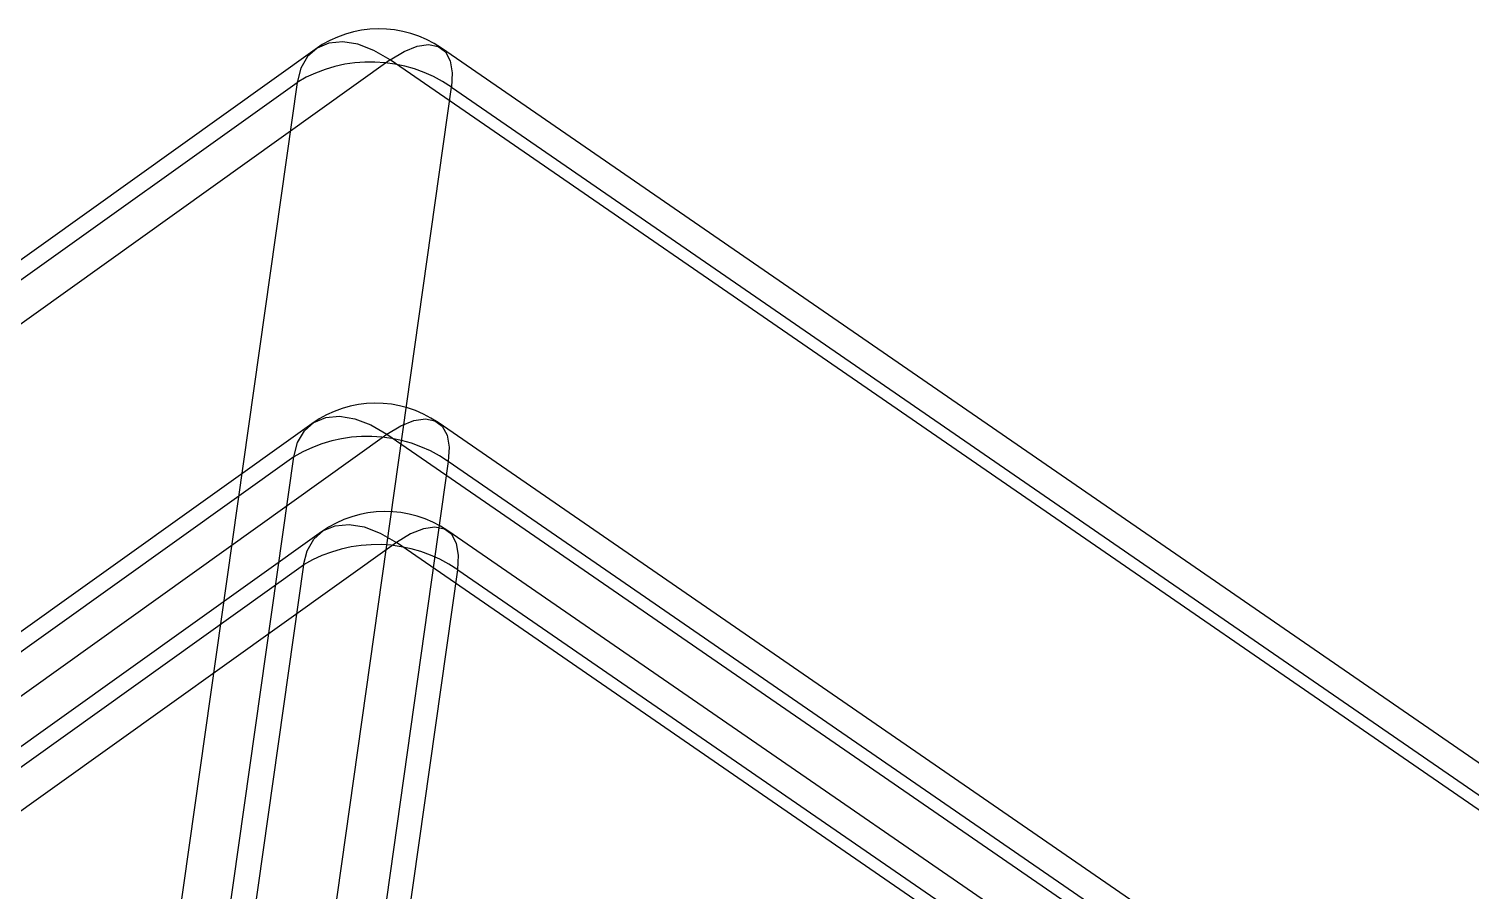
# Model space of a CAD drawing. Header units: inches. Extents: x -1.33 to 1.18, y -0.89 to 1.54.
# Drawn here: x 0.191 to 0.708, y 1.228 to 1.537 of the extents above; entities that cross this region are included whole.
import ezdxf

# ---------------------------------------------------------------- set-up
doc = ezdxf.new("R2010")
doc.units = ezdxf.units.IN
doc.header["$MEASUREMENT"] = 0

msp = doc.modelspace()

# ---------------------------------------------------------------- linework, layer by layer
at = {"color": 7, "linetype": 'Continuous', "lineweight": 25}
for p, q in [((0.2936367323, 1.5297849969), (-1.2105046644, 0.4550145162)), ((1.1606955667, 0.9640959717), (0.3388583711, 1.5301750613)), ((0.3205202377, 1.5259990796), (-1.183621159, 0.4512285989)), ((1.1423574333, 0.95991999), (0.3205202377, 1.5259990796)), ((-1.2169671879, 0.4431987418), (0.2871742088, 1.5179692225)), ((0.2871742088, 1.5179692225), (0.2312484025, 1.1225116775)), ((0.2865332033, 1.1208250927), (0.3424590096, 1.5162826377)), ((0.3424590096, 1.5162826377), (1.1642962053, 0.950203548)), ((0.2924830435, 1.3957957902), (-1.1079244637, 0.3951474116)), ((1.0421365643, 0.9109752063), (0.3377046823, 1.3961858545)), ((-1.0810409584, 0.3913614943), (0.3193665489, 1.3920098729)), ((0.3193665489, 1.3920098729), (1.0237984309, 0.9067992246)), ((0.28602052, 1.3839800157), (-1.1143869872, 0.3833316371)), ((0.2460735155, 1.1015103407), (0.28602052, 1.3839800157)), ((0.3413053208, 1.3822934309), (0.3013583163, 1.0998237559)), ((1.0457372028, 0.8970827827), (0.3413053208, 1.3822934309)), ((0.2959008996, 1.3570481543), (-1.0785731353, 0.3749303013)), ((0.3227844049, 1.353262237), (-1.0516896299, 0.3711443839)), ((0.9978649585, 0.8882686991), (0.3227844049, 1.353262237)), ((1.0162030919, 0.8924446808), (0.3411225383, 1.3574382187)), ((-1.0850356588, 0.3631145268), (0.2894383761, 1.3452323799)), ((0.2894383761, 1.3452323799), (0.2574807725, 1.1192566399)), ((0.3127655732, 1.117570055), (0.3447231768, 1.343545795)), ((0.3447231768, 1.343545795), (1.0198037304, 0.8785522571))]:
    msp.add_line(p, q, dxfattribs=at)
at = {"color": 7, "linetype": 'Continuous', "lineweight": 25, "flags": 128}
for points in [[(0.3205202377, 1.5259990796), (0.3147173205, 1.5294004846), (0.3089838921, 1.5315856604), (0.3035402849, 1.532470632), (0.2985956936, 1.5320213902), (0.2943401362, 1.5302551994), (0.2909371513, 1.5272399331), (0.2885175137, 1.5230914664), (0.2871742088, 1.5179692225)], [(0.3205202377, 1.5259990796), (0.3255028501, 1.5290714483), (0.3301404694, 1.5309402324), (0.3342548745, 1.5315336156), (0.3376879511, 1.5308287947), (0.3403077681, 1.5288528553), (0.3420136472, 1.5256817319), (0.3427400326, 1.5214372888), (0.3424590096, 1.5162826377)], [(0.28602052, 1.3839800157), (0.287363825, 1.3891022596), (0.2897834625, 1.3932507263), (0.2931864474, 1.3962659926), (0.2974420048, 1.3980321835), (0.3023865961, 1.3984814252), (0.3078302033, 1.3975964537), (0.3135636317, 1.3954112779), (0.3193665489, 1.3920098729)], [(0.3193665489, 1.3920098729), (0.3243491613, 1.3950822415), (0.3289867806, 1.3969510256), (0.3331011857, 1.3975444089), (0.3365342624, 1.3968395879), (0.3391540793, 1.3948636486), (0.3408599584, 1.3916925251), (0.3415863438, 1.3874480821), (0.3413053208, 1.3822934309)], [(0.2894383761, 1.3452323799), (0.290781681, 1.3503546237), (0.2932013186, 1.3545030904), (0.2966043035, 1.3575183567), (0.3008598609, 1.3592845476), (0.3058044522, 1.3597337893), (0.3112480594, 1.3588488178), (0.3169814878, 1.356663642), (0.3227844049, 1.353262237)], [(0.3447231768, 1.343545795), (0.3450041998, 1.3487004462), (0.3442778145, 1.3529448893), (0.3425719354, 1.3561160127), (0.3399521184, 1.358091952), (0.3365190418, 1.358796773), (0.3324046367, 1.3582033898), (0.3277670174, 1.3563346056), (0.3227844049, 1.353262237)]]:
    msp.add_lwpolyline(points, dxfattribs=at)
at = {"color": 7, "linetype": 'Continuous', "lineweight": 25}
for centre, radius, start, end in [((0.3165255372, 1.4977521121), 0.0393700787401577, 55.4410414576, 125.5473564601), ((0.3135045355, 1.474117282), 0.0511495726702044, 55.5230529722, 120.9821626318), ((0.3153718484, 1.3637629054), 0.0393700787401572, 55.4410414576, 125.5473564601), ((0.3123508467, 1.3401280753), 0.0511495726702061, 55.5230529722, 120.9821626318), ((0.3187897045, 1.3250152695), 0.0393700787401575, 55.4410414576, 125.5473564601), ((0.3157687028, 1.3013804394), 0.0511495726702045, 55.5230529722, 120.9821626318)]:
    msp.add_arc(centre, radius, start, end, dxfattribs=at)

doc.saveas('drawing.dxf')
